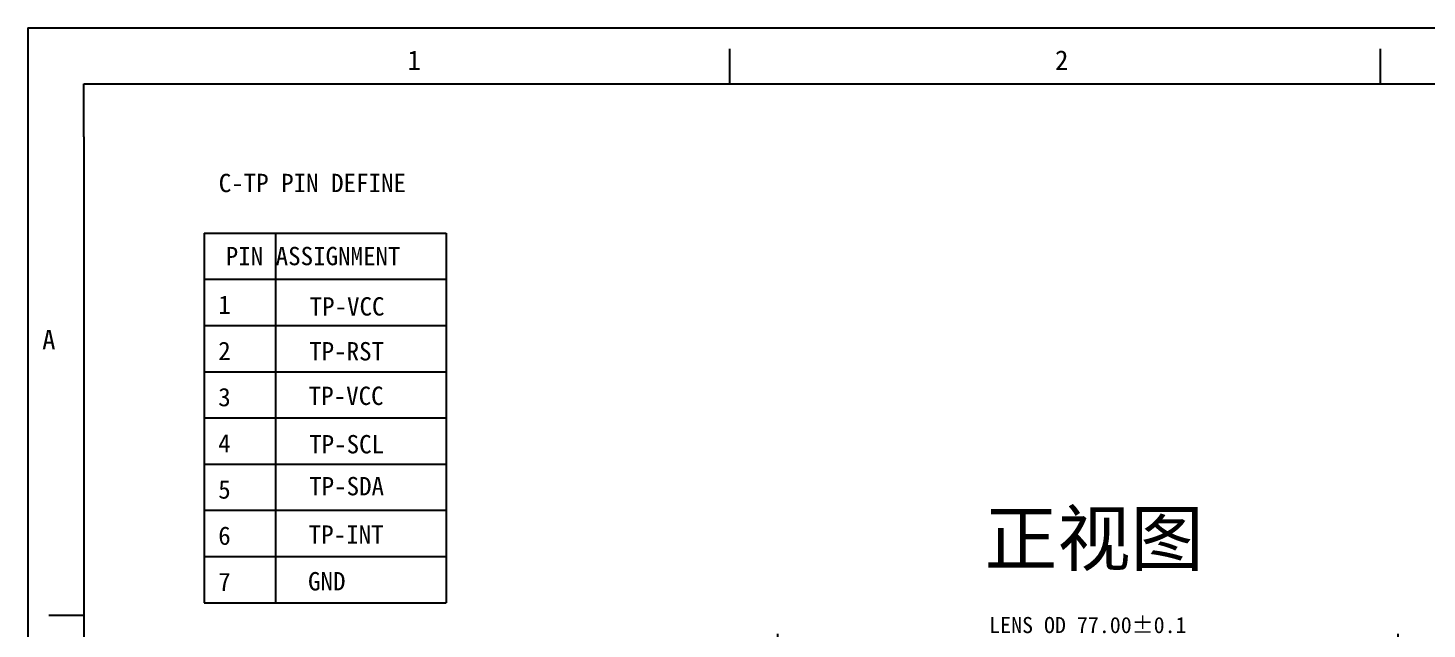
# Model space of a CAD drawing. Header units: millimetres. Extents: x 3346 to 4468, y 1053 to 1397.
# Drawn here: x 3972.2 to 4145.8, y 1322.4 to 1397 of the extents above; entities that cross this region are included whole.
import ezdxf
from ezdxf.enums import TextEntityAlignment as Align

# ---------------------------------------------------------------- set-up
doc = ezdxf.new("R2010")
doc.units = ezdxf.units.MM
doc.layers.add('BL', color=7, linetype='Continuous')
doc.styles.add('WMF-ARIAL0', font='arial.ttf')
doc.styles.add('宋', font='')
doc.styles.add('宋体', font='')
doc.styles.get('宋').set_extended_font_data('SimSun')
doc.styles.get('宋体').set_extended_font_data('SimSun')
doc.dimstyles.new('zengy', dxfattribs={"dimscale": 4, "dimtxt": 0.5, "dimasz": 0.5, "dimexe": 0.2, "dimexo": 0.2, "dimgap": 0.2, "dimtad": 1, "dimzin": 0, "dimdsep": 46, "dimtxsty": '宋体', "dimcen": 0.141421, "dimadec": 3, "dimazin": 0, "dimtfac": 1, "dimtmove": 0, "dimatfit": 3, "dimfxl": 0.2, "dimtolj": 1, "dimtzin": 0, "dimarcsym": 0})

# ---------------------------------------------------------------- blocks, each defined once
blk = doc.blocks.new('*D117')
at = {"layer": 'BL', "color": 0, "lineweight": -2, "ltscale": 5, "transparency": 16777216}
for p, q in [((4065.21, 1255.51), (4065.21, 1321.78)), ((4142.21, 1255.51), (4142.21, 1321.78)), ((4067.21, 1320.98), (4140.21, 1320.98))]:
    blk.add_line(p, q, dxfattribs=at)
at = {"layer": 'BL', "color": 0, "ltscale": 5, "transparency": 16777216}
for points in [[(4067.21, 1321.31), (4067.21, 1320.64), (4065.21, 1320.98)], [(4140.21, 1321.31), (4140.21, 1320.64), (4142.21, 1320.98)]]:
    blk.add_solid(points, dxfattribs=at)
at = {"layer": 'Defpoints', "color": 0, "ltscale": 5, "transparency": 16777216}
for p in [(4142.21, 1320.98), (4065.21, 1254.71), (4142.21, 1254.71)]:
    blk.add_point(p, dxfattribs=at)
at = {"layer": 'BL', "color": 0, "ltscale": 5, "transparency": 16777216, "insert": (4103.71, 1322.85), "char_height": 2, "attachment_point": 5, "style": '宋体'}
blk.add_mtext('\\A1;LENS OD 77.00%%P0.1', dxfattribs=at)

msp = doc.modelspace()

# ---------------------------------------------------------------- linework, layer by layer
at = {"color": 7, "linetype": 'Continuous'}
for q in [(4467.6288, 1396.9748), (3972.1582, 1053.1667)]:
    msp.add_line((3972.1582, 1396.9748), q, dxfattribs=at)
at = {"linetype": 'Continuous'}
for p, q in [((4059.2736, 1390.0292), (4059.2736, 1394.3702)), ((4140.0387, 1390.0292), (4140.0387, 1394.3702)), ((3979.1038, 1390.0292), (4460.6832, 1390.0292)), ((3979.1038, 1383.46), (3979.1038, 1390.0292)), ((3979.1038, 1383.46), (3979.1038, 1060.1123)), ((3979.1038, 1324.0458), (3974.7628, 1324.0458))]:
    msp.add_line(p, q, dxfattribs=at)
at = {"layer": 'BL', "color": 4, "ltscale": 5}
for p, q in [((3994.014, 1371.5106), (3994.014, 1325.6382)), ((3994.014, 1371.5106), (4024.0827, 1371.5106)), ((3994.014, 1371.5106), (3994.014, 1325.6382)), ((3994.014, 1371.5106), (4024.0827, 1371.5106)), ((4002.8944, 1371.5106), (4002.8944, 1325.6382)), ((4002.8944, 1371.5106), (4002.8944, 1325.6382)), ((4024.0827, 1371.5106), (4024.0827, 1325.6382)), ((4024.0827, 1371.5106), (4024.0827, 1325.6382)), ((4024.0827, 1371.5106), (4024.0827, 1325.6382)), ((3994.014, 1365.7766), (4024.0827, 1365.7766)), ((3994.014, 1365.7766), (4024.0827, 1365.7766)), ((3994.014, 1360.0425), (4024.0827, 1360.0425)), ((3994.014, 1360.0425), (4024.0827, 1360.0425)), ((3994.014, 1354.3085), (4024.0827, 1354.3085)), ((3994.014, 1354.3085), (4024.0827, 1354.3085)), ((3994.014, 1348.5744), (4024.0827, 1348.5744)), ((3994.014, 1348.5744), (4024.0827, 1348.5744)), ((3994.014, 1342.8404), (4024.0827, 1342.8404)), ((3994.014, 1342.8404), (4024.0827, 1342.8404)), ((3994.014, 1337.1063), (4024.0827, 1337.1063)), ((3994.014, 1337.1063), (4024.0827, 1337.1063)), ((3994.014, 1331.3723), (4024.0827, 1331.3723)), ((3994.014, 1331.3723), (4024.0827, 1331.3723)), ((3994.014, 1325.6382), (4024.0827, 1325.6382))]:
    msp.add_line(p, q, dxfattribs=at)

# ---------------------------------------------------------------- texts
at = {"color": 4, "linetype": 'Continuous', "style": '宋体'}
for s, p in [('1', (4019.2631, 1391.766)), ('2', (4099.641, 1391.7659)), ('A', (3973.9205, 1357.0723))]:
    msp.add_text(s, height=2.431, dxfattribs=at).set_placement(p)
at = {"insert": (4090.8659, 1336.9545), "char_height": 6.648901, "width": 28.943448, "attachment_point": 1, "style": 'WMF-ARIAL0'}
msp.add_mtext('{\\fKaiTi_GB2312|b0|i0|c134|p49;正视图}', dxfattribs=at)
at = {"layer": 'BL', "color": 4, "ltscale": 5, "style": '宋'}
for s, p in [('C-TP PIN DEFINE', (3995.8331, 1376.5983)), ('PIN ASSIGNMENT', (3996.7003, 1367.5259)), ('PIN ASSIGNMENT', (3996.7003, 1367.5259))]:
    msp.add_text(s, height=2.277641, dxfattribs=at).set_placement(p)
for s, height, p in [('1', 2.2776, (3995.7704, 1360.8069)), ('TP-VCC', 2.27764, (4007.1123, 1360.595)), ('2', 2.2776, (3995.7704, 1355.0728)), ('TP-RST', 2.27764, (4007.0572, 1355.0281)), ('3', 2.2776, (3995.7704, 1349.3388)), ('TP-VCC', 2.27764, (4007.0012, 1349.4973)), ('4', 2.2776, (3995.7704, 1343.6047)), ('TP-SCL', 2.27764, (4007.0563, 1343.4895)), ('5', 2.2776, (3995.7704, 1337.8707)), ('TP-SDA', 2.27764, (4007.0553, 1338.2826)), ('6', 2.2776, (3995.7704, 1332.1366)), ('TP-INT', 2.27764, (4007.0002, 1332.2747)), ('7', 2.2776, (3995.7704, 1326.4026)), ('GND', 2.27764, (4006.9213, 1326.4814))]:
    msp.add_text(s, height=height, dxfattribs=at).set_placement(p, align=Align.BOTTOM_LEFT)

# ---------------------------------------------------------------- dimensions: what is measured, and where the dimension line sits
at = {"layer": 'BL', "color": 3, "ltscale": 5}
dim = msp.add_linear_dim(base=(4142.2079, 1320.9761), p1=(4065.2079, 1254.7058), p2=(4142.2079, 1254.7058), text='LENS OD <>%%P0.1', dimstyle='zengy', override={"dimtp": 0.2, "dimtm": 0.2, "dimfxl": 0.5}, dxfattribs=at)
dim.commit()
dim.dimension.update_dxf_attribs({"geometry": '*D117', "text_midpoint": (4103.7079, 1322.8543)})

doc.saveas('drawing.dxf')
